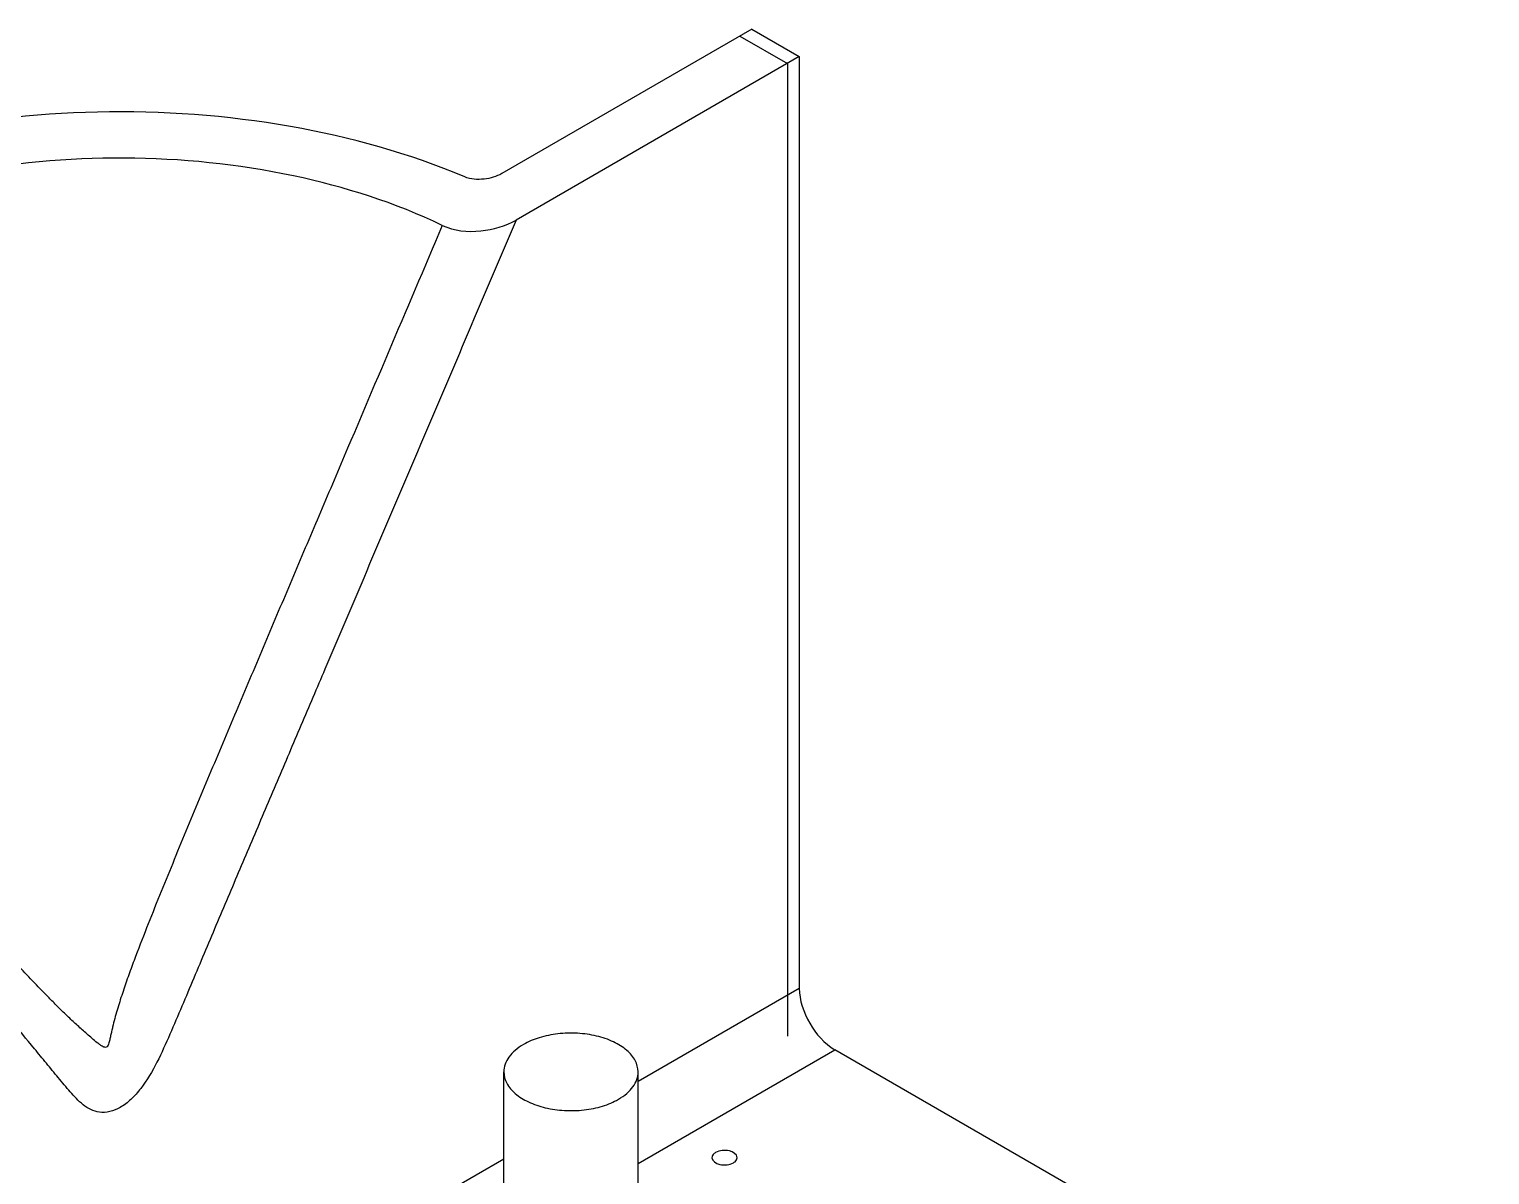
# Model space of a CAD drawing. Header units: millimetres. Extents: x 0 to 1189, y 0 to 841.
# Drawn here: x 630.7 to 717.8, y 411.9 to 480.2 of the extents above; entities that cross this region are included whole.
import ezdxf

# ---------------------------------------------------------------- set-up
doc = ezdxf.new("R2010")
doc.units = ezdxf.units.MM
doc.header["$LTSCALE"] = 65.395
doc.layers.get('0').update_dxf_attribs({"linetype": 'CONTINUOUS'})
doc.layers.add('AXIS', color=7, linetype='CONTINUOUS')
doc.layers.add('CURVES', color=7, linetype='CONTINUOUS')

msp = doc.modelspace()

# ---------------------------------------------------------------- linework, layer by layer
at = {"color": 7, "linetype": 'Continuous'}
for p, q in [((673.784, 480.169), (658.878, 471.564)), ((673.784, 480.169), (676.612, 478.536)), ((676.612, 478.536), (659.738, 468.794)), ((676.612, 478.536), (676.612, 423.014)), ((717.759, 396.809), (678.734, 419.34))]:
    msp.add_line(p, q, dxfattribs=at)
at = {"color": 9, "linetype": 'Continuous'}
for p, q in [((667.005, 417.468), (676.612, 423.014)), ((667.005, 412.569), (678.734, 419.34)), ((638.721, 401.138), (659.005, 412.849))]:
    msp.add_line(p, q, dxfattribs=at)
at = {"color": 7, "linetype": 'Continuous'}
for points, knots in [([(656.673, 471.369), (653.357, 472.77), (646.109, 474.778), (634.815, 475.591), (623.655, 474.292), (615.121, 471.464), (609.445, 468.181), (605.154, 464.709), (602.106, 460.384), (601.201, 455.653), (601.574, 452.189), (602.954, 448.844), (604.427, 446.853), (605.281, 445.905)], [0, 0, 0, 0, 0.144052, 0.297954, 0.450532, 0.590914, 0.654074, 0.711776, 0.81153, 0.856872, 0.901868, 0.948932, 1, 1, 1, 1]), ([(655.338, 468.474), (652.529, 469.825), (646.27, 471.815), (636.386, 472.812), (626.462, 471.905), (617.585, 469.194), (611.509, 465.447), (608.209, 461.728), (606.662, 458.838), (606.002, 455.801), (606.278, 452.735), (607.468, 449.774), (608.763, 448.016), (609.515, 447.18)], [0, 0, 0, 0, 0.141008, 0.293783, 0.446857, 0.588678, 0.710692, 0.763654, 0.811981, 0.857375, 0.902235, 0.9491, 1, 1, 1, 1]), ([(658.878, 471.564), (658.561, 471.38), (657.819, 471.167), (657.031, 471.218), (656.673, 471.369)], [0, 0, 0, 0, 0.485837, 1, 1, 1, 1]), ([(655.338, 468.474), (656.032, 468.14), (657.615, 468.011), (659.1, 468.426), (659.738, 468.794)], [0, 0, 0, 0, 0.511202, 1, 1, 1, 1]), ([(676.612, 423.014), (676.612, 422.287), (677.109, 420.852), (678.104, 419.703), (678.734, 419.34)], [0, 0, 0, 0, 0.500001, 1, 1, 1, 1])]:
    msp.add_open_spline(points, degree=3, knots=knots, dxfattribs=at)
at = {"color": 9, "linetype": 'Continuous'}
for points, knots in [([(659.738, 468.794), (658.787, 466.563), (656.887, 462.101), (654.037, 455.408), (651.187, 448.715), (648.813, 443.137), (646.914, 438.675), (645.491, 435.329), (644.068, 431.982), (642.648, 428.635), (641.23, 425.287), (640.057, 422.494), (639.11, 420.259), (638.361, 418.591), (637.599, 417.27), (636.813, 416.387), (636.042, 415.777), (634.944, 415.446), (633.883, 416.032), (633.155, 416.834), (632.447, 417.682), (631.745, 418.542), (630.804, 419.687), (629.623, 421.114), (628.202, 422.821), (626.78, 424.525), (625.356, 426.228), (623.457, 428.498), (621.083, 431.334), (617.283, 435.87), (614.433, 439.272), (612.533, 441.54)], [0, 0, 0, 0, 0.077641, 0.155281, 0.23292, 0.310558, 0.349376, 0.388192, 0.427005, 0.465814, 0.504613, 0.543399, 0.562815, 0.582347, 0.601944, 0.611362, 0.61995, 0.63349, 0.644842, 0.656463, 0.668296, 0.680166, 0.692034, 0.715753, 0.739455, 0.76315, 0.786839, 0.810527, 0.857898, 0.905266, 1, 1, 1, 1]), ([(655.338, 468.474), (654.263, 465.944), (652.111, 460.884), (649.424, 454.557), (647.275, 449.493), (645.665, 445.694), (644.057, 441.892), (642.452, 438.086), (640.852, 434.275), (639.529, 431.091), (638.484, 428.534), (637.712, 426.607), (637.086, 424.992), (636.608, 423.688), (636.324, 422.867), (636.11, 422.205), (635.958, 421.705), (635.816, 421.202), (635.709, 420.78), (635.63, 420.44), (635.574, 420.187), (635.516, 419.93), (635.461, 419.701), (635.347, 419.444), (635.104, 419.52), (634.945, 419.634), (634.724, 419.801), (634.467, 420.018), (634.168, 420.277), (633.881, 420.532), (633.514, 420.865), (633.075, 421.275), (632.568, 421.764), (632.08, 422.249), (631.453, 422.888), (630.693, 423.686), (629.804, 424.645), (629.223, 425.287), (628.934, 425.607)], [0, 0, 0, 0, 0.133371, 0.266769, 0.333483, 0.400214, 0.466966, 0.53375, 0.600586, 0.667507, 0.701018, 0.734581, 0.768213, 0.785062, 0.801935, 0.81038, 0.818829, 0.827281, 0.835731, 0.839954, 0.844172, 0.848379, 0.852546, 0.8563, 0.859491, 0.862848, 0.866206, 0.872796, 0.879191, 0.885402, 0.891456, 0.903189, 0.91455, 0.925649, 0.936558, 0.957993, 0.979099, 1, 1, 1, 1])]:
    msp.add_open_spline(points, degree=3, knots=knots, dxfattribs=at)
at = {"layer": 'AXIS', "color": 7, "linetype": 'Continuous'}
for p, q in [((659.005, 398.01), (659.005, 418.025)), ((667.005, 398.013), (667.005, 418.025))]:
    msp.add_line(p, q, dxfattribs=at)
for points, knots in [([(660.177, 419.658), (660.001, 419.557), (659.683, 419.337), (659.302, 418.937), (659.061, 418.495), (659.005, 418.177), (659.005, 418.025)], [0, 0, 0, 0, 0.289808, 0.549049, 0.782229, 1, 1, 1, 1]), ([(667.005, 418.025), (667.005, 418.256), (666.866, 418.755), (666.322, 419.374), (665.518, 419.863), (664.516, 420.198), (663.392, 420.356), (662.236, 420.324), (661.143, 420.106), (660.473, 419.829), (660.177, 419.658)], [0, 0, 0, 0, 0.086934, 0.186405, 0.303797, 0.437614, 0.582117, 0.729433, 0.87118, 1, 1, 1, 1]), ([(659.005, 418.025), (659.005, 417.794), (659.144, 417.295), (659.689, 416.676), (660.492, 416.187), (661.495, 415.852), (662.619, 415.694), (663.774, 415.726), (664.867, 415.944), (665.537, 416.221), (665.834, 416.392)], [0, 0, 0, 0, 0.086934, 0.186405, 0.303797, 0.437614, 0.582117, 0.729433, 0.87118, 1, 1, 1, 1]), ([(665.834, 416.392), (666.009, 416.493), (666.328, 416.713), (666.708, 417.113), (666.949, 417.555), (667.005, 417.873), (667.005, 418.025)], [0, 0, 0, 0, 0.289808, 0.549049, 0.782229, 1, 1, 1, 1]), ([(671.627, 413.218), (671.594, 413.199), (671.489, 413.128), (671.408, 413.002), (671.408, 412.912)], [0, 0, 0, 0, 0.293914, 1, 1, 1, 1]), ([(671.408, 412.912), (671.408, 412.708), (671.83, 412.472), (672.289, 412.467), (672.572, 412.538), (672.688, 412.605)], [0, 0, 0, 0, 0.422614, 0.722333, 1, 1, 1, 1]), ([(672.908, 412.912), (672.907, 413.115), (672.485, 413.351), (672.026, 413.356), (671.743, 413.285), (671.627, 413.218)], [0, 0, 0, 0, 0.422614, 0.722333, 1, 1, 1, 1]), ([(672.688, 412.605), (672.721, 412.624), (672.826, 412.695), (672.908, 412.821), (672.908, 412.912)], [0, 0, 0, 0, 0.293914, 1, 1, 1, 1])]:
    msp.add_open_spline(points, degree=3, knots=knots, dxfattribs=at)
at = {"layer": 'CURVES', "color": 4, "linetype": 'Continuous'}
for p, q in [((673.077, 479.761), (675.905, 478.128)), ((675.905, 478.128), (675.905, 420.156))]:
    msp.add_line(p, q, dxfattribs=at)

doc.saveas('drawing.dxf')
